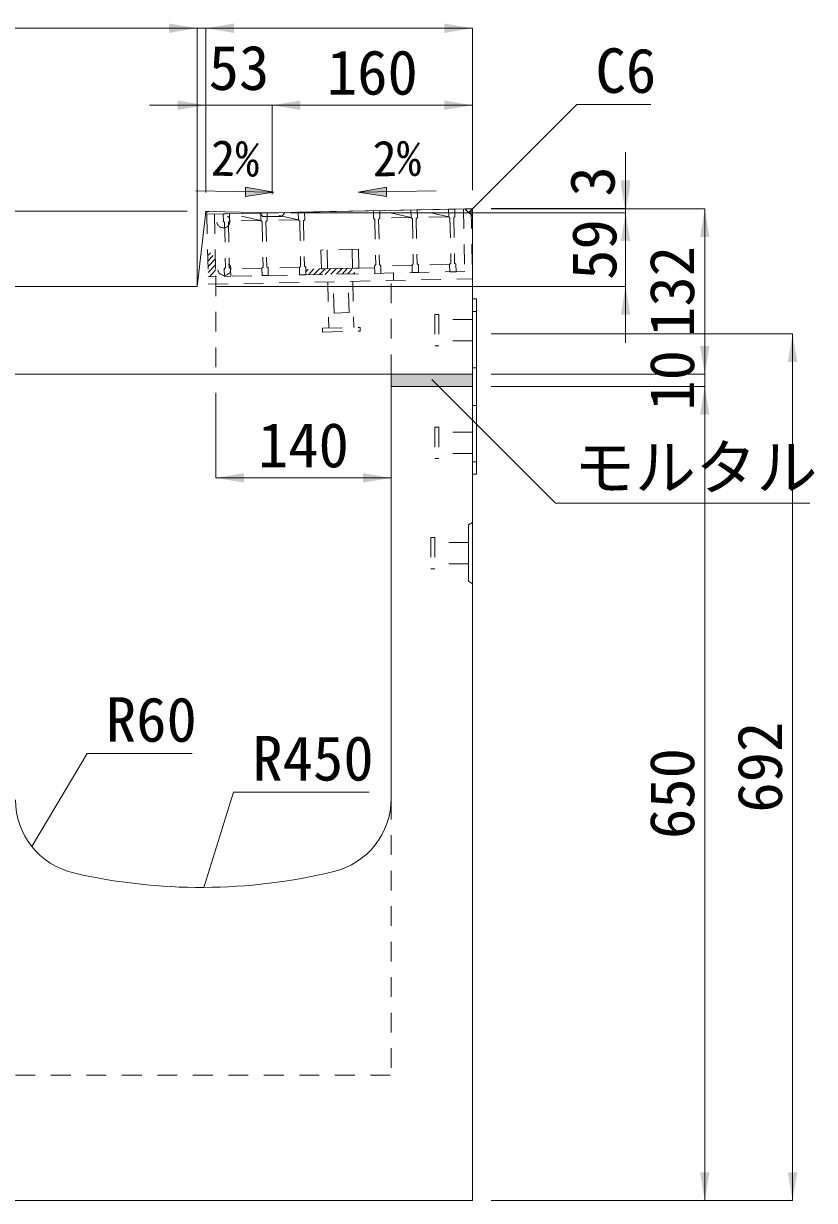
# Model space of a CAD drawing. Units: millimetres at full size; some dimension numbers follow another scale. Extents: x -3301 to 90699, y 107523 to 139162.
# Drawn here: x 1553 to 2184, y 116954 to 117894 of the extents above; entities that cross this region are included whole.
import ezdxf
from ezdxf.enums import TextEntityAlignment as Align

# ---------------------------------------------------------------- set-up
doc = ezdxf.new("R2010")
doc.units = ezdxf.units.MM
doc.header["$LTSCALE"] = 21
doc.header["$PDMODE"] = 32
doc.header["$PDSIZE"] = 10.5
doc.linetypes.add('USER1', pattern=[1.35, 0.75, -0.6])
for name, color, linetype, lineweight in [('0_2', 7, 'USER1', 9), ('寸法線', 7, 'Continuous', 9), ('引出線', 4, 'Continuous', 9), ('本体', 2, 'Continuous', 9), ('補助線', 8, 'Continuous', 13), ('ｲﾝｻｰﾄ', 3, 'USER1', 5), ('ｸﾞﾚｰﾁﾝｸﾞ', 7, 'USER1', 9)]:
    doc.layers.add(name, color=color, linetype=linetype, lineweight=lineweight)
doc.layers.add('ﾊｯﾁﾝｸﾞ', color=8, linetype='Continuous')
doc.styles.add('ＭＳ ゴシック', font='')
doc.styles.get('ＭＳ ゴシック').set_extended_font_data('MS Gothic')

# ---------------------------------------------------------------- blocks, each defined once
blk = doc.blocks.new('filled_arrow')
at = {"color": 0, "linetype": 'Continuous', "lineweight": -2}
blk.add_solid([(7.5, 1.25), (0, 0), (7.5, -1.25)], dxfattribs=at)

msp = doc.modelspace()

# ---------------------------------------------------------------- hatches: boundary and pattern name
at = {"layer": '引出線'}
for points in [[(1729.99, 117763.26), (1729.84, 117755.76), (1752.41, 117759.06)], [(1842.43, 117763.26), (1842.58, 117755.76), (1820.01, 117759.06)]]:
    msp.add_hatch(color=7, dxfattribs=at).paths.add_polyline_path(points)
at = {"layer": 'ｸﾞﾚｰﾁﾝｸﾞ'}
h = msp.add_hatch(dxfattribs=at)
h.set_pattern_fill('USER', color=256, style=0, pattern_type=2)
h.set_pattern_definition([(46.14576, (1175.04, 117364.11), (-2.28951, 2.19972), [75, -60])])
h.paths.add_polyline_path([(1699.11, 117741.65), (1705.1, 117741.77), (1706.1, 117691.78), (1700.1, 117691.66)])
h = msp.add_hatch(dxfattribs=at)
h.set_pattern_fill('USER', color=256, style=0, pattern_type=2)
h.set_pattern_definition([(46.14576, (1272.02, 117366.05), (-2.28951, 2.19972), [75, -60])])
h.paths.add_polyline_path([(1778.09, 117693.22), (1778, 117697.72), (1813.49, 117698.43), (1828.49, 117698.73), (1832.99, 117698.82), (1833.08, 117694.32), (1813.58, 117693.93)])
at = {"layer": 'ﾊｯﾁﾝｸﾞ'}
msp.add_hatch(color=256, dxfattribs=at).paths.add_polyline_path([(1846.21, 117613.89), (1846.21, 117603.89), (1911.21, 117603.89), (1911.21, 117613.89)])

# ---------------------------------------------------------------- linework, layer by layer
at = {"layer": '0_2'}
for p, q in [((1914.41, 117663.89), (1911.21, 117663.89)), ((1914.41, 117618.89), (1911.21, 117618.89)), ((1914.41, 117588.89), (1911.21, 117588.89)), ((1914.41, 117543.89), (1911.21, 117543.89))]:
    msp.add_line(p, q, dxfattribs=at)
at = {"layer": '0_2', "linetype": 'Continuous', "lineweight": 13}
for p, q in [((1846.21, 117603.89), (1846.21, 117613.89)), ((1911.21, 117603.89), (1911.21, 117613.89))]:
    msp.add_line(p, q, dxfattribs=at)
at = {"layer": '0_2', "linetype": 'Continuous'}
msp.add_lwpolyline([(1911.21, 117533.89), (1911.21, 117673.89), (1914.41, 117673.89), (1914.41, 117533.89)], close=True, dxfattribs=at)
at = {"layer": '寸法線'}
for p, q in [((1481.21, 117890.1), (1691.21, 117890.1)), ((1646.21, 117890.1), (1743.23, 117890.1)), ((1691.21, 117698.89), (1691.21, 117890.1)), ((1691.21, 117698.89), (1691.21, 117890.1)), ((1698.23, 117758.89), (1698.23, 117890.1)), ((1698.23, 117890.1), (1911.21, 117890.1)), ((1698.23, 117758.89), (1698.23, 117890.1)), ((1911.21, 117760.89), (1911.21, 117890.1)), ((1653.23, 117828.59), (1796.21, 117828.59)), ((1698.23, 117758.89), (1698.23, 117828.59)), ((1751.21, 117757.69), (1751.21, 117828.59)), ((1751.21, 117828.59), (1911.21, 117828.59)), ((1751.21, 117757.69), (1751.21, 117828.59)), ((1911.21, 117761.03), (1911.21, 117828.59)), ((2033.44, 117697.69), (2033.44, 117791.03)), ((2033.44, 117638.89), (2033.44, 117787.69)), ((1683.23, 117743.89), (1265.55, 117743.89)), ((1766.21, 117742.69), (2033.44, 117742.69)), ((1766.21, 117742.69), (2033.44, 117742.69)), ((1926.21, 117746.03), (2033.44, 117746.03)), ((1926.21, 117745.89), (2096.67, 117745.89)), ((2096.67, 117745.89), (2096.67, 117613.89)), ((1706.21, 117683.89), (2033.44, 117683.89)), ((2096.67, 117558.89), (2096.67, 117658.89)), ((1926.21, 117646.03), (2166.82, 117646.03)), ((2166.82, 117646.03), (2166.82, 116953.89)), ((1926.21, 117613.89), (2096.67, 117613.89)), ((1926.21, 117613.89), (2096.67, 117613.89)), ((1706.1, 117598.89), (1706.1, 117530.96)), ((1926.21, 117603.89), (2096.67, 117603.89)), ((1926.21, 117603.89), (2096.67, 117603.89)), ((2096.67, 117603.89), (2096.67, 116953.89)), ((1846.21, 117588.89), (1846.21, 117530.96)), ((1706.1, 117530.96), (1846.21, 117530.96)), ((1926.21, 116953.89), (2096.67, 116953.89)), ((2049.89, 116953.89), (2166.82, 116953.89))]:
    msp.add_line(p, q, dxfattribs=at)
at = {"layer": '引出線', "color": 7}
for p, q in [((1690.3, 117760.3), (1752.41, 117759.06)), ((1882.12, 117760.3), (1820.01, 117759.06))]:
    msp.add_line(p, q, dxfattribs=at)
at = {"layer": '引出線'}
for points in [[(1908.21, 117742.83), (1994.45, 117829.08), (2053.62, 117829.08)], [(1878.71, 117609.57), (1977.39, 117510.89), (2180.65, 117510.89)], [(1559.23, 117236.65), (1603.4, 117310.82), (1687.3, 117310.82)], [(1696.56, 117203.9), (1720.38, 117279.85), (1828.66, 117279.85)]]:
    msp.add_lwpolyline(points, dxfattribs=at)
at = {"layer": '引出線', "color": 7, "lineweight": 13}
for points in [[(1729.99, 117763.26), (1729.84, 117755.76), (1752.41, 117759.06)], [(1842.43, 117763.26), (1842.58, 117755.76), (1820.01, 117759.06)]]:
    msp.add_lwpolyline(points, close=True, dxfattribs=at)
at = {"layer": '本体', "lineweight": 20}
for p, q in [((1697.91, 117741.18), (1691.21, 117683.89)), ((1700.96, 117743.83), (1751.21, 117742.69)), ((1751.21, 117742.69), (1905.21, 117745.77)), ((1911.21, 117739.89), (1905.21, 117745.77)), ((1911.21, 117739.89), (1911.21, 117613.89)), ((1487.21, 117683.89), (1691.21, 117683.89)), ((1911.21, 117613.89), (1481.21, 117613.89)), ((1911.21, 117603.89), (1846.21, 117603.89)), ((1911.21, 116953.89), (1911.21, 117603.89)), ((1481.21, 116953.89), (1911.21, 116953.89))]:
    msp.add_line(p, q, dxfattribs=at)
at = {"layer": '本体', "linetype": 'USER1'}
for p, q in [((1740.89, 117742.9), (1743.71, 117739.85)), ((1743.71, 117739.85), (1758.71, 117739.85)), ((1761.52, 117742.9), (1758.71, 117739.85)), ((1846.21, 117613.89), (1846.21, 117694.72)), ((1706.1, 117691.92), (1706.1, 117613.89)), ((1846.21, 117273.97), (1846.21, 117053.89)), ((1546.21, 117053.89), (1846.21, 117053.89))]:
    msp.add_line(p, q, dxfattribs=at)
at = {"layer": '本体', "lineweight": 13}
msp.add_line((1846.21, 117603.89), (1846.21, 117274.88), dxfattribs=at)
at = {"layer": '本体'}
for p, q in [((1911.21, 117495.39), (1908.01, 117493.39)), ((1908.01, 117493.39), (1908.01, 117448.39)), ((1911.21, 117446.39), (1908.01, 117448.39))]:
    msp.add_line(p, q, dxfattribs=at)
at = {"layer": '本体', "lineweight": 20}
msp.add_arc((1700.89, 117740.83), 3, 88.70243, 173.33014, dxfattribs=at)
at = {"layer": '本体', "lineweight": 13}
for centre, radius, start, end in [((1606.21, 117273.97), 60, 180, 256.94502), ((1786.21, 117274.88), 60, 283.62997, 0), ((1694.3, 117653.89), 450, 256.94502, 283.62997)]:
    msp.add_arc(centre, radius, start, end, dxfattribs=at)
at = {"layer": '補助線'}
for p, q in [((1691.21, 117683.89), (1691.21, 117743.89)), ((1911.21, 117739.89), (1911.21, 117745.89)), ((1696.21, 117203.89), (1696.21, 117204.04))]:
    msp.add_line(p, q, dxfattribs=at)
at = {"layer": '補助線', "lineweight": 20}
for p, q in [((1698.23, 117743.89), (1697.91, 117741.18)), ((1698.23, 117743.89), (1700.96, 117743.83)), ((1905.21, 117745.77), (1911.21, 117745.89))]:
    msp.add_line(p, q, dxfattribs=at)
at = {"layer": 'ｲﾝｻｰﾄ'}
for p, q in [((1884.21, 117661.39), (1881.21, 117661.39)), ((1881.21, 117661.39), (1881.21, 117636.39)), ((1884.21, 117661.39), (1884.21, 117636.39)), ((1911.21, 117657.39), (1884.21, 117657.39)), ((1911.21, 117657.39), (1911.21, 117640.39)), ((1884.21, 117636.39), (1881.21, 117636.39)), ((1911.21, 117640.39), (1884.21, 117640.39)), ((1881.21, 117571.39), (1881.21, 117546.39)), ((1884.21, 117571.39), (1881.21, 117571.39)), ((1884.21, 117571.39), (1884.21, 117546.39)), ((1911.21, 117567.39), (1884.21, 117567.39)), ((1911.21, 117567.39), (1911.21, 117550.39)), ((1884.21, 117546.39), (1881.21, 117546.39)), ((1911.21, 117550.39), (1884.21, 117550.39)), ((1878.01, 117483.39), (1878.01, 117458.39)), ((1881.01, 117483.39), (1878.01, 117483.39)), ((1881.01, 117483.39), (1881.01, 117458.39)), ((1908.01, 117479.39), (1881.01, 117479.39)), ((1908.01, 117479.39), (1908.01, 117462.39)), ((1881.01, 117458.39), (1878.01, 117458.39)), ((1908.01, 117462.39), (1881.01, 117462.39))]:
    msp.add_line(p, q, dxfattribs=at)
at = {"layer": 'ｸﾞﾚｰﾁﾝｸﾞ'}
for p, q in [((1699.11, 117741.65), (1910.06, 117745.87)), ((1699.11, 117741.65), (1700.22, 117685.66)), ((1705.1, 117741.77), (1706.1, 117691.78)), ((1712.1, 117741.91), (1897.07, 117745.61)), ((1717.1, 117742.01), (1712.1, 117741.91)), ((1717.1, 117742.01), (1712.1, 117741.91)), ((1717.1, 117742.01), (1712.1, 117741.91)), ((1712.22, 117735.91), (1712.1, 117741.91)), ((1712.1, 117741.91), (1712.22, 117735.91)), ((1712.1, 117741.91), (1712.22, 117735.91)), ((1712.1, 117741.91), (1712.22, 117735.91)), ((1712.1, 117741.91), (1712.22, 117735.91)), ((1712.1, 117741.91), (1712.22, 117735.91)), ((1712.1, 117741.91), (1712.22, 117735.91)), ((1742.22, 117736.51), (1717.1, 117742.01)), ((1717.1, 117742.01), (1717.22, 117736.01)), ((1717.1, 117742.01), (1717.22, 117736.01)), ((1717.1, 117742.01), (1717.22, 117736.01)), ((1747.1, 117742.61), (1742.1, 117742.51)), ((1747.1, 117742.61), (1742.1, 117742.51)), ((1747.1, 117742.61), (1742.1, 117742.51)), ((1742.1, 117742.51), (1742.22, 117736.51)), ((1742.1, 117742.51), (1742.22, 117736.51)), ((1742.1, 117742.51), (1742.22, 117736.51)), ((1772.21, 117737.11), (1747.1, 117742.61)), ((1747.1, 117742.61), (1747.22, 117736.61)), ((1747.1, 117742.61), (1747.22, 117736.61)), ((1747.1, 117742.61), (1747.22, 117736.61)), ((1777.09, 117743.21), (1772.09, 117743.11)), ((1777.09, 117743.21), (1772.09, 117743.11)), ((1777.09, 117743.21), (1772.09, 117743.11)), ((1772.09, 117743.11), (1772.21, 117737.11)), ((1772.09, 117743.11), (1772.21, 117737.11)), ((1772.09, 117743.11), (1772.21, 117737.11)), ((1777.09, 117743.21), (1777.21, 117737.21)), ((1777.09, 117743.21), (1777.21, 117737.21)), ((1777.09, 117743.21), (1777.21, 117737.21)), ((1832.08, 117744.31), (1832.2, 117738.31)), ((1832.08, 117744.31), (1832.2, 117738.31)), ((1832.08, 117744.31), (1832.2, 117738.31)), ((1837.08, 117744.41), (1837.2, 117738.41)), ((1837.08, 117744.41), (1837.2, 117738.41)), ((1837.08, 117744.41), (1837.2, 117738.41)), ((1862.19, 117738.91), (1837.08, 117744.41)), ((1862.07, 117744.91), (1862.19, 117738.91)), ((1862.07, 117744.91), (1862.19, 117738.91)), ((1862.07, 117744.91), (1862.19, 117738.91)), ((1867.07, 117745.01), (1867.19, 117739.01)), ((1867.07, 117745.01), (1867.19, 117739.01)), ((1867.07, 117745.01), (1867.19, 117739.01)), ((1892.19, 117739.51), (1867.07, 117745.01)), ((1892.19, 117739.51), (1867.19, 117739.01)), ((1897.07, 117745.61), (1892.07, 117745.51)), ((1897.07, 117745.61), (1892.07, 117745.51)), ((1897.07, 117745.61), (1892.07, 117745.51)), ((1892.07, 117745.51), (1892.19, 117739.51)), ((1892.07, 117745.51), (1892.19, 117739.51)), ((1892.07, 117745.51), (1892.19, 117739.51)), ((1892.19, 117739.51), (1893.21, 117738.53)), ((1892.19, 117739.51), (1893.21, 117738.53)), ((1892.19, 117739.51), (1893.21, 117738.53)), ((1897.19, 117739.61), (1896.21, 117738.59)), ((1897.19, 117739.61), (1896.21, 117738.59)), ((1897.19, 117739.61), (1896.21, 117738.59)), ((1897.07, 117745.61), (1897.19, 117739.61)), ((1897.07, 117745.61), (1897.19, 117739.61)), ((1897.07, 117745.61), (1897.19, 117739.61)), ((1904.06, 117745.75), (1905.06, 117695.76)), ((1910.06, 117745.87), (1911.18, 117689.88)), ((1712.22, 117735.91), (1713.24, 117734.93)), ((1712.22, 117735.91), (1713.24, 117734.93)), ((1712.22, 117735.91), (1713.24, 117734.93)), ((1713.24, 117734.93), (1713.96, 117698.94)), ((1713.24, 117734.93), (1713.96, 117698.94)), ((1713.24, 117734.93), (1713.96, 117698.94)), ((1717.22, 117736.01), (1716.24, 117734.99)), ((1717.22, 117736.01), (1716.24, 117734.99)), ((1717.22, 117736.01), (1716.24, 117734.99)), ((1716.24, 117734.99), (1716.96, 117699)), ((1716.24, 117734.99), (1716.96, 117699)), ((1716.24, 117734.99), (1716.96, 117699)), ((1742.22, 117736.51), (1717.22, 117736.01)), ((1742.22, 117736.51), (1743.24, 117735.53)), ((1742.22, 117736.51), (1743.24, 117735.53)), ((1742.22, 117736.51), (1743.24, 117735.53)), ((1743.24, 117735.53), (1743.96, 117699.54)), ((1743.24, 117735.53), (1743.96, 117699.54)), ((1743.24, 117735.53), (1743.96, 117699.54)), ((1747.22, 117736.61), (1746.24, 117735.59)), ((1747.22, 117736.61), (1746.24, 117735.59)), ((1747.22, 117736.61), (1746.24, 117735.59)), ((1746.24, 117735.59), (1746.96, 117699.6)), ((1746.24, 117735.59), (1746.96, 117699.6)), ((1746.24, 117735.59), (1746.96, 117699.6)), ((1772.21, 117737.11), (1747.22, 117736.61)), ((1772.21, 117737.11), (1773.23, 117736.13)), ((1772.21, 117737.11), (1773.23, 117736.13)), ((1772.21, 117737.11), (1773.23, 117736.13)), ((1773.23, 117736.13), (1773.95, 117700.14)), ((1773.23, 117736.13), (1773.95, 117700.14)), ((1773.23, 117736.13), (1773.95, 117700.14)), ((1777.21, 117737.21), (1776.23, 117736.19)), ((1777.21, 117737.21), (1776.23, 117736.19)), ((1777.21, 117737.21), (1776.23, 117736.19)), ((1776.23, 117736.19), (1776.95, 117700.2)), ((1776.23, 117736.19), (1776.95, 117700.2)), ((1776.23, 117736.19), (1776.95, 117700.2)), ((1832.2, 117738.31), (1833.22, 117737.33)), ((1832.2, 117738.31), (1833.22, 117737.33)), ((1832.2, 117738.31), (1833.22, 117737.33)), ((1833.22, 117737.33), (1833.94, 117701.34)), ((1833.22, 117737.33), (1833.94, 117701.34)), ((1833.22, 117737.33), (1833.94, 117701.34)), ((1837.2, 117738.41), (1836.22, 117737.39)), ((1837.2, 117738.41), (1836.22, 117737.39)), ((1837.2, 117738.41), (1836.22, 117737.39)), ((1836.22, 117737.39), (1836.94, 117701.4)), ((1836.22, 117737.39), (1836.94, 117701.4)), ((1836.22, 117737.39), (1836.94, 117701.4)), ((1862.19, 117738.91), (1837.2, 117738.41)), ((1862.19, 117738.91), (1863.21, 117737.93)), ((1862.19, 117738.91), (1863.21, 117737.93)), ((1862.19, 117738.91), (1863.21, 117737.93)), ((1863.21, 117737.93), (1863.93, 117701.94)), ((1863.21, 117737.93), (1863.93, 117701.94)), ((1863.21, 117737.93), (1863.93, 117701.94)), ((1867.19, 117739.01), (1866.21, 117737.99)), ((1867.19, 117739.01), (1866.21, 117737.99)), ((1867.19, 117739.01), (1866.21, 117737.99)), ((1866.21, 117737.99), (1866.93, 117702)), ((1866.21, 117737.99), (1866.93, 117702)), ((1866.21, 117737.99), (1866.93, 117702)), ((1893.21, 117738.53), (1893.93, 117702.54)), ((1893.21, 117738.53), (1893.93, 117702.54)), ((1893.21, 117738.53), (1893.93, 117702.54)), ((1896.21, 117738.59), (1896.93, 117702.6)), ((1896.21, 117738.59), (1896.93, 117702.6)), ((1896.21, 117738.59), (1896.93, 117702.6)), ((1820.19, 117713.57), (1790.2, 117712.97)), ((1790.2, 117712.97), (1790.5, 117697.97)), ((1795.2, 117713.07), (1795.5, 117698.07)), ((1815.19, 117713.47), (1815.49, 117698.47)), ((1820.19, 117713.57), (1820.49, 117698.57)), ((1862.95, 117700.92), (1863.93, 117701.94)), ((1862.95, 117700.92), (1863.93, 117701.94)), ((1862.95, 117700.92), (1863.93, 117701.94)), ((1867.95, 117701.02), (1866.93, 117702)), ((1867.95, 117701.02), (1866.93, 117702)), ((1867.95, 117701.02), (1866.93, 117702)), ((1892.95, 117701.52), (1893.93, 117702.54)), ((1892.95, 117701.52), (1893.93, 117702.54)), ((1892.95, 117701.52), (1893.93, 117702.54)), ((1897.95, 117701.62), (1896.93, 117702.6)), ((1897.95, 117701.62), (1896.93, 117702.6)), ((1897.95, 117701.62), (1896.93, 117702.6)), ((1905.06, 117695.76), (1700.1, 117691.66)), ((1712.98, 117697.92), (1713.96, 117698.94)), ((1712.98, 117697.92), (1713.96, 117698.94)), ((1712.98, 117697.92), (1713.96, 117698.94)), ((1713.1, 117691.92), (1712.98, 117697.92)), ((1713.1, 117691.92), (1712.98, 117697.92)), ((1713.1, 117691.92), (1712.98, 117697.92)), ((1713.1, 117691.92), (1712.98, 117697.92)), ((1713.1, 117691.92), (1712.98, 117697.92)), ((1713.1, 117691.92), (1712.98, 117697.92)), ((1717.98, 117698.02), (1716.96, 117699)), ((1717.98, 117698.02), (1716.96, 117699)), ((1717.98, 117698.02), (1716.96, 117699)), ((1742.98, 117698.52), (1717.98, 117698.02)), ((1718.1, 117692.02), (1717.98, 117698.02)), ((1718.1, 117692.02), (1717.98, 117698.02)), ((1718.1, 117692.02), (1717.98, 117698.02)), ((1742.98, 117698.52), (1743.96, 117699.54)), ((1742.98, 117698.52), (1743.96, 117699.54)), ((1742.98, 117698.52), (1743.96, 117699.54)), ((1743.1, 117692.52), (1742.98, 117698.52)), ((1743.1, 117692.52), (1742.98, 117698.52)), ((1743.1, 117692.52), (1742.98, 117698.52)), ((1748.1, 117692.62), (1743.1, 117692.52)), ((1748.1, 117692.62), (1743.1, 117692.52)), ((1748.1, 117692.62), (1743.1, 117692.52)), ((1747.98, 117698.62), (1746.96, 117699.6)), ((1747.98, 117698.62), (1746.96, 117699.6)), ((1747.98, 117698.62), (1746.96, 117699.6)), ((1772.97, 117699.12), (1747.98, 117698.62)), ((1748.1, 117692.62), (1747.98, 117698.62)), ((1748.1, 117692.62), (1747.98, 117698.62)), ((1748.1, 117692.62), (1747.98, 117698.62)), ((1772.97, 117699.12), (1773.95, 117700.14)), ((1772.97, 117699.12), (1773.95, 117700.14)), ((1772.97, 117699.12), (1773.95, 117700.14)), ((1773.09, 117693.12), (1772.97, 117699.12)), ((1773.09, 117693.12), (1772.97, 117699.12)), ((1773.09, 117693.12), (1772.97, 117699.12)), ((1778.09, 117693.22), (1773.09, 117693.12)), ((1778.09, 117693.22), (1773.09, 117693.12)), ((1778.09, 117693.22), (1773.09, 117693.12)), ((1777.97, 117699.22), (1776.95, 117700.2)), ((1777.97, 117699.22), (1776.95, 117700.2)), ((1777.97, 117699.22), (1776.95, 117700.2)), ((1778.09, 117693.22), (1777.97, 117699.22)), ((1778.09, 117693.22), (1777.97, 117699.22)), ((1778.09, 117693.22), (1777.97, 117699.22)), ((1832.99, 117698.82), (1778, 117697.72)), ((1820.49, 117698.57), (1790.5, 117697.97)), ((1832.96, 117700.32), (1833.94, 117701.34)), ((1832.96, 117700.32), (1833.94, 117701.34)), ((1832.96, 117700.32), (1833.94, 117701.34)), ((1833.08, 117694.32), (1832.96, 117700.32)), ((1833.08, 117694.32), (1832.96, 117700.32)), ((1833.08, 117694.32), (1832.96, 117700.32)), ((1838.08, 117694.42), (1833.08, 117694.32)), ((1838.08, 117694.42), (1833.08, 117694.32)), ((1838.08, 117694.42), (1833.08, 117694.32)), ((1837.96, 117700.42), (1836.94, 117701.4)), ((1837.96, 117700.42), (1836.94, 117701.4)), ((1837.96, 117700.42), (1836.94, 117701.4)), ((1862.95, 117700.92), (1837.96, 117700.42)), ((1838.08, 117694.42), (1837.96, 117700.42)), ((1838.08, 117694.42), (1837.96, 117700.42)), ((1838.08, 117694.42), (1837.96, 117700.42)), ((1848.08, 117694.62), (1848.2, 117688.62)), ((1863.07, 117694.92), (1862.95, 117700.92)), ((1863.07, 117694.92), (1862.95, 117700.92)), ((1863.07, 117694.92), (1862.95, 117700.92)), ((1868.07, 117695.02), (1863.07, 117694.92)), ((1868.07, 117695.02), (1863.07, 117694.92)), ((1868.07, 117695.02), (1863.07, 117694.92)), ((1892.95, 117701.52), (1867.95, 117701.02)), ((1868.07, 117695.02), (1867.95, 117701.02)), ((1868.07, 117695.02), (1867.95, 117701.02)), ((1868.07, 117695.02), (1867.95, 117701.02)), ((1893.07, 117695.52), (1892.95, 117701.52)), ((1893.07, 117695.52), (1892.95, 117701.52)), ((1893.07, 117695.52), (1892.95, 117701.52)), ((1898.07, 117695.62), (1893.07, 117695.52)), ((1898.07, 117695.62), (1893.07, 117695.52)), ((1898.07, 117695.62), (1893.07, 117695.52)), ((1898.07, 117695.62), (1897.95, 117701.62)), ((1898.07, 117695.62), (1897.95, 117701.62)), ((1898.07, 117695.62), (1897.95, 117701.62)), ((1911.18, 117689.88), (1911.08, 117694.88)), ((1700.22, 117685.66), (1911.18, 117689.88)), ((1718.1, 117692.02), (1713.1, 117691.92)), ((1718.1, 117692.02), (1713.1, 117691.92)), ((1718.1, 117692.02), (1713.1, 117691.92)), ((1795.71, 117687.57), (1796.45, 117650.58)), ((1800.71, 117662.55), (1799.71, 117687.53)), ((1812.7, 117663.03), (1811.7, 117688.01)), ((1815.7, 117687.97), (1816.44, 117650.98)), ((1812.7, 117663.03), (1800.71, 117662.55)), ((1791.45, 117650.48), (1821.44, 117651.08)), ((1791.51, 117647.48), (1791.45, 117650.48)), ((1791.51, 117647.48), (1821.5, 117648.08)), ((1821.5, 117648.08), (1821.44, 117651.08))]:
    msp.add_line(p, q, dxfattribs=at)
for p in [(1712.22, 117735.91), (1712.98, 117697.92)]:
    msp.add_point(p, dxfattribs=at)

# ---------------------------------------------------------------- block references
at = {"layer": '寸法線', "xscale": 3, "yscale": 3}
for p, rotation in [((1691.21, 117890.1), 180), ((1691.21, 117890.1), 180), ((1911.21, 117890.1), 180), ((1698.23, 117828.59), 180), ((1911.21, 117828.59), 180), ((2033.44, 117746.03), 90), ((2033.44, 117742.69), 90), ((2033.44, 117742.69), 270), ((2096.67, 117745.89), 270), ((2033.44, 117683.89), 270), ((2166.82, 117646.03), 270), ((2096.67, 117613.89), 90), ((2096.67, 117613.89), 90), ((2096.67, 117603.89), 270), ((2096.67, 117603.89), 270), ((1846.21, 117530.96), 180), ((2096.67, 116953.89), 90), ((2166.82, 116953.89), 90)]:
    msp.add_blockref('filled_arrow', p, dxfattribs=dict(at, rotation=rotation))
for p in [(1698.23, 117890.1), (1698.23, 117890.1), (1751.21, 117828.59), (1751.21, 117828.59), (1706.1, 117530.96)]:
    msp.add_blockref('filled_arrow', p, dxfattribs=at)
at = {"layer": '引出線', "xscale": 0.12, "yscale": 0.12}
for p, rotation in [((1908.21, 117742.83), 45), ((1878.71, 117609.57), 315), ((1559.23, 117236.65), 59.2), ((1696.56, 117203.9), 72.6)]:
    msp.add_blockref('filled_arrow', p, dxfattribs=dict(at, rotation=rotation))

# ---------------------------------------------------------------- texts
at = {"layer": '寸法線', "style": 'ＭＳ ゴシック'}
for s, p in [('53', (1724.72, 117858.59)), ('160', (1831.21, 117854.84)), ('140', (1776.16, 117557.21))]:
    msp.add_text(s, height=35.6, dxfattribs=at).set_placement(p, align=Align.MIDDLE_CENTER)
for s, height, rotation, p in [('2%', 28.48, 359, (1721.63, 117786.31)), ('2%', 28.48, 1, (1850.79, 117786.31)), ('3', 35.6, 90, (2006.9, 117767.77)), ('59', 35.6, 90, (2008.32, 117713.36)), ('132', 35.6, 90, (2070.42, 117679.89)), ('10', 35.6, 90, (2070.42, 117608.89)), ('692', 35.6, 90, (2140.57, 117299.96)), ('650', 35.6, 90, (2070.42, 117278.89))]:
    msp.add_text(s, height=height, rotation=rotation, dxfattribs=at).set_placement(p, align=Align.MIDDLE_CENTER)
at = {"layer": '引出線', "style": 'ＭＳ ゴシック'}
for s, p in [('C6', (2009.45, 117874.08)), ('モルタル', (1992.39, 117557.22)), ('R60', (1618.4, 117355.82)), ('R450', (1735.38, 117324.85))]:
    msp.add_text(s, height=35.6, dxfattribs=at).set_placement(p, align=Align.TOP_LEFT)

doc.saveas('drawing.dxf')
